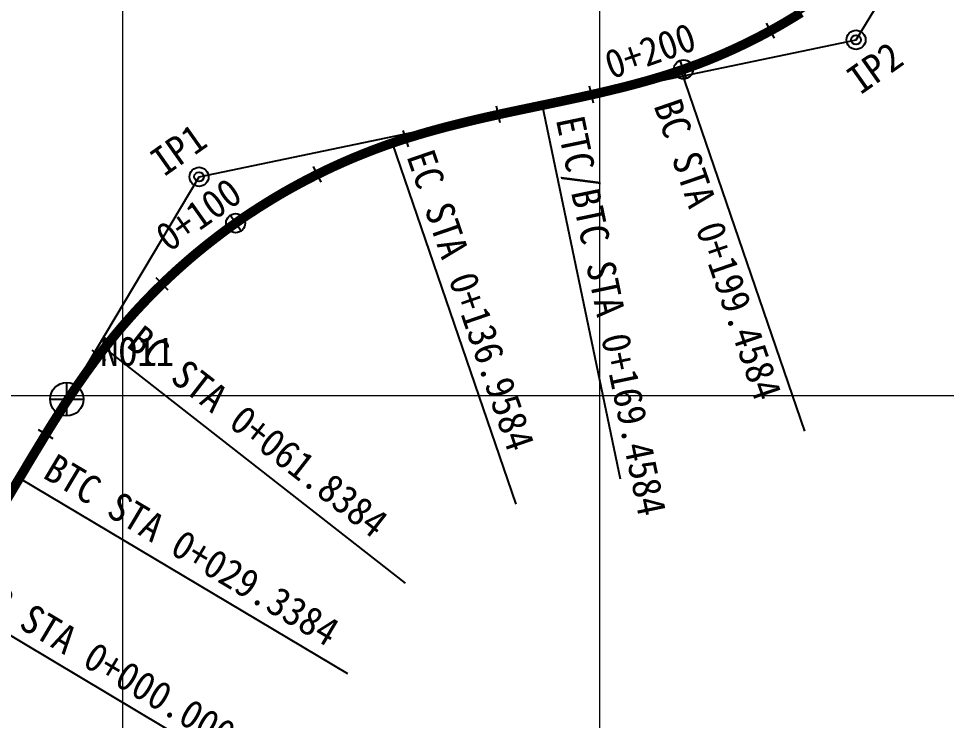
# Model space of a CAD drawing. Header units: metres. Extents: x 219215 to 220758, y 221330 to 222332.
# Drawn here: x 219493.9 to 219688.4, y 221635.5 to 221782.7 of the extents above; entities that cross this region are included whole.
import ezdxf
from ezdxf.enums import TextEntityAlignment as Align

# ---------------------------------------------------------------- set-up
doc = ezdxf.new("R2010")
doc.units = ezdxf.units.M
for name, color, linetype in [('CA-ALGN-CNTL', 2, 'Continuous'), ('CA-ALGN-IPLN', 1, 'Continuous'), ('CA-ALGN-IPSM', 2, 'Continuous'), ('CA-ALGN-STSM', 2, 'Continuous'), ('CA-ALGN-SUBL', 1, 'Continuous'), ('CA-ALGN-SUBT', 2, 'Continuous'), ('CA-ALGN-TEXT', 3, 'Continuous'), ('CV-GRID-LINE', 1, 'Continuous'), ('CV-SURV-SYMB', 3, 'Continuous'), ('CV-SURV-TEXT', 3, 'Continuous')]:
    doc.layers.add(name, color=color, linetype=linetype)
doc.styles.add('GTXT', font='DotumChe.ttf')
doc.styles.add('Han_Romanstyle', font='DotumChe.ttf')

# ---------------------------------------------------------------- blocks, each defined once
blk = doc.blocks.new('CASTAMS')
blk.add_line((0, -1.5), (0, 1.5))
at = {"style": 'GTXT', "flags": 1}
for tag, p in [('STA_DST', (0, -3.62)), ('XSEC_DAT', (0, -6.85))]:
    blk.add_attdef(tag, text='', height=2.5, dxfattribs=at).set_placement(p, align=Align.MIDDLE)

msp = doc.modelspace()

# ---------------------------------------------------------------- linework, layer by layer
at = {"layer": 'CA-ALGN-CNTL'}
msp.add_line((219479.13, 221661.16), (219494.14, 221686.36), dxfattribs=at)
at = {"layer": 'CA-ALGN-CNTL', "const_width": 2}
msp.add_lwpolyline([(219479.13, 221661.16), (219494.14, 221686.36), (219495.17, 221688.08), (219496.19, 221689.8), (219497.22, 221691.51), (219498.26, 221693.22), (219499.3, 221694.93), (219500.34, 221696.64), (219501.4, 221698.33), (219502.47, 221700.02), (219503.55, 221701.71), (219504.65, 221703.38), (219505.76, 221705.04), (219506.89, 221706.69), (219508.04, 221708.33), (219509.21, 221709.95), (219510.4, 221711.56), (219511.61, 221713.15), (219511.92, 221713.55), (219513.16, 221715.11), (219514.42, 221716.66), (219515.71, 221718.19), (219517.03, 221719.7), (219518.36, 221721.19), (219519.72, 221722.65), (219521.1, 221724.1), (219522.51, 221725.53), (219523.93, 221726.93), (219525.38, 221728.31), (219526.85, 221729.67), (219528.33, 221731), (219529.84, 221732.32), (219531.37, 221733.61), (219532.92, 221734.87), (219534.49, 221736.11), (219536.07, 221737.33), (219537.68, 221738.53), (219539.3, 221739.69), (219540.94, 221740.84), (219542.6, 221741.95), (219544.28, 221743.05), (219545.97, 221744.11), (219547.68, 221745.15), (219549.4, 221746.17), (219551.14, 221747.15), (219552.9, 221748.11), (219554.67, 221749.05), (219556.45, 221749.95), (219558.25, 221750.83), (219560.06, 221751.68), (219561.88, 221752.5), (219563.71, 221753.3), (219565.56, 221754.06), (219567.42, 221754.8), (219569.29, 221755.51), (219571.17, 221756.19), (219572.23, 221756.56), (219574.13, 221757.19), (219576.03, 221757.8), (219577.95, 221758.38), (219579.87, 221758.94), (219581.79, 221759.47), (219583.73, 221759.99), (219585.66, 221760.48), (219587.61, 221760.96), (219589.55, 221761.43), (219591.5, 221761.88), (219593.45, 221762.32), (219595.4, 221762.75), (219597.36, 221763.17), (219599.32, 221763.58), (219601.27, 221763.99), (219603.23, 221764.4), (219603.72, 221764.5), (219605.68, 221764.91), (219607.64, 221765.32), (219609.59, 221765.74), (219611.55, 221766.16), (219613.5, 221766.59), (219615.45, 221767.03), (219617.4, 221767.49), (219619.34, 221767.96), (219621.28, 221768.44), (219623.22, 221768.95), (219625.15, 221769.48), (219627.07, 221770.03), (219628.98, 221770.6), (219630.89, 221771.21), (219632.79, 221771.84), (219634.67, 221772.51), (219636.55, 221773.2), (219638.41, 221773.93), (219640.26, 221774.69), (219642.1, 221775.48), (219643.92, 221776.3), (219645.73, 221777.15), (219647.53, 221778.03), (219649.31, 221778.94), (219651.08, 221779.88), (219652.83, 221780.84), (219654.56, 221781.84), (219656.28, 221782.87), (219657.98, 221783.92)], dxfattribs=at)
at = {"layer": 'CA-ALGN-CNTL'}
for points in [[(219603.72, 221764.5), (219604.7, 221764.71), (219605.68, 221764.91), (219606.66, 221765.12), (219607.64, 221765.32), (219608.61, 221765.53), (219609.59, 221765.74), (219610.57, 221765.95), (219611.55, 221766.16), (219612.52, 221766.37), (219613.5, 221766.59), (219614.48, 221766.81), (219615.45, 221767.03), (219616.42, 221767.26), (219617.4, 221767.49), (219618.37, 221767.72), (219619.34, 221767.96), (219620.31, 221768.2), (219621.28, 221768.44), (219622.25, 221768.69), (219623.22, 221768.95), (219624.18, 221769.21), (219625.15, 221769.48), (219626.11, 221769.75), (219627.07, 221770.03), (219628.03, 221770.31), (219628.98, 221770.6), (219629.94, 221770.9), (219630.89, 221771.21), (219631.84, 221771.52), (219632.79, 221771.84)], [(219603.72, 221764.5), (219602.74, 221764.3), (219601.76, 221764.1), (219600.78, 221763.89), (219599.8, 221763.69), (219598.83, 221763.48), (219597.85, 221763.27), (219596.87, 221763.06), (219595.89, 221762.85), (219594.92, 221762.64), (219593.94, 221762.43), (219592.96, 221762.21), (219591.99, 221761.99), (219591.01, 221761.77), (219590.04, 221761.54), (219589.06, 221761.31), (219588.09, 221761.08), (219587.12, 221760.85), (219586.15, 221760.61), (219585.18, 221760.36), (219584.21, 221760.11), (219583.24, 221759.86), (219582.28, 221759.6), (219581.31, 221759.34), (219580.35, 221759.07), (219579.39, 221758.8), (219578.43, 221758.52), (219577.47, 221758.24), (219576.51, 221757.95), (219575.55, 221757.65), (219574.6, 221757.35), (219573.65, 221757.04), (219572.7, 221756.72), (219572.23, 221756.56)], [(219494.14, 221686.36), (219494.66, 221687.22), (219495.17, 221688.08), (219495.68, 221688.94), (219496.19, 221689.8), (219496.71, 221690.66), (219497.22, 221691.51), (219497.74, 221692.37), (219498.26, 221693.22), (219498.78, 221694.08), (219499.3, 221694.93), (219499.82, 221695.79), (219500.34, 221696.64), (219500.87, 221697.49), (219501.4, 221698.33), (219501.94, 221699.18), (219502.47, 221700.02), (219503.01, 221700.87), (219503.55, 221701.71), (219504.1, 221702.54), (219504.65, 221703.38), (219505.2, 221704.21), (219505.76, 221705.04), (219506.32, 221705.87), (219506.89, 221706.69), (219507.46, 221707.51), (219508.04, 221708.33), (219508.62, 221709.14), (219509.21, 221709.95), (219509.8, 221710.76), (219510.4, 221711.56), (219511, 221712.36), (219511.61, 221713.15), (219511.92, 221713.55)]]:
    msp.add_lwpolyline(points, dxfattribs=at)
for centre, radius, start, end in [((219593.84, 221885.34), 120, 288.9396, 321.5019), ((219614.42, 221633.6), 130, 108.9396, 142.0478)]:
    msp.add_arc(centre, radius, start, end, dxfattribs=at)
at = {"layer": 'CA-ALGN-IPLN'}
msp.add_lwpolyline([(219479.13, 221661.16), (219531.77, 221749.5), (219669.47, 221778.21), (219738.42, 221891.45), (219833.62, 221916.04)], dxfattribs=at)
at = {"layer": 'CA-ALGN-IPSM'}
for centre, radius in [((219669.47, 221778.21), 2), ((219669.47, 221778.21), 1), ((219531.77, 221749.5), 2), ((219531.77, 221749.5), 1)]:
    msp.add_circle(centre, radius, dxfattribs=at)
at = {"layer": 'CA-ALGN-STSM'}
for centre in [(219633.3, 221772.02), (219633.3, 221772.02), (219539.44, 221739.79), (219539.44, 221739.79)]:
    msp.add_circle(centre, 2, dxfattribs=at)
at = {"layer": 'CA-ALGN-SUBL'}
for p, q in [((219658.75, 221696.17), (219632.79, 221771.84)), ((219603.72, 221764.5), (219620.05, 221686.19)), ((219572.23, 221756.56), (219598.2, 221680.89)), ((219511.92, 221713.55), (219575, 221664.34)), ((219494.14, 221686.36), (219562.87, 221645.41)), ((219479.13, 221661.16), (219547.85, 221620.21))]:
    msp.add_line(p, q, dxfattribs=at)
at = {"layer": 'CV-GRID-LINE', "lineweight": 0}
for p, q in [((219515.69, 222203.63), (219515.69, 221503.63)), ((219615.69, 222203.63), (219615.69, 221503.63)), ((219215.69, 221703.63), (220015.69, 221703.63))]:
    msp.add_line(p, q, dxfattribs=at)
at = {"layer": 'CV-SURV-SYMB'}
for p, q in [((219504.05, 221699.37), (219504.05, 221706.37)), ((219500.55, 221702.87), (219507.55, 221702.87))]:
    msp.add_line(p, q, dxfattribs=at)
msp.add_circle((219504.05, 221702.87), 3.5, dxfattribs=at)
msp.add_point((219504.05, 221702.87), dxfattribs=at)

# ---------------------------------------------------------------- block references
at = {"layer": 'CA-ALGN-STSM', "yscale": 1.200000000011642, "zscale": 1.2}
for p, xscale, rotation in [((219651.55, 221780.13), 1.199999999990236, 28.74752200822367), ((219633.3, 221772.02), 1.200000000003556, 19.19822542252717), ((219614.03, 221766.71), 1.200000000011554, 12.66197460624213), ((219594.47, 221762.54), 1.199999999983827, 12.38427462489845), ((219575.12, 221757.51), 1.20000000001583, 17.66184108603387), ((219556.59, 221750.02), 1.200000000011222, 26.41384837881501), ((219539.44, 221739.79), 1.19999999999366, 35.22858368833273), ((219524.05, 221727.04), 1.199999999995954, 44.04331899836118), ((219510.8, 221712.09), 1.200000000005033, 52.83513761133419), ((219499.64, 221695.5), 1.199999999992853, 58.43902751039831)]:
    msp.add_blockref('CASTAMS', p, dxfattribs=dict(at, xscale=xscale, rotation=rotation))

# ---------------------------------------------------------------- texts
at = {"layer": 'CA-ALGN-SUBT', "style": 'Han_Romanstyle'}
for s, rotation, p in [('BC STA 0+199.4584', 288.9396, (219627, 221764.47)), ('ETC/BTC STA 0+169.4584', 281.7777, (219606.54, 221761.51)), ('EC STA 0+136.9584', 288.9396, (219575.2, 221753.83)), ('BC STA 0+061.8384', 322.0478, (219516.29, 221714.04)), ('BTC STA 0+029.3384', 329.2098, (219498.74, 221686.58)), ('BP STA 0+000.0000', 329.2098, (219483.72, 221661.07))]:
    msp.add_text(s, height=6, rotation=rotation, dxfattribs=at).set_placement(p)
at = {"layer": 'CA-ALGN-TEXT', "style": 'Han_Romanstyle'}
for s, rotation, p in [('0+200', 19.1982, (219618.15, 221769.92)), ('IP2', 35.2286, (219670.38, 221766.57)), ('IP1', 35.2286, (219524.42, 221749.4)), ('0+100', 35.2286, (219525.45, 221733.58))]:
    msp.add_text(s, height=6, rotation=rotation, dxfattribs=at).set_placement(p)
at = {"layer": 'CV-SURV-TEXT', "style": 'Han_Romanstyle'}
msp.add_text('NO11', height=6, dxfattribs=at).set_placement((219511.05, 221709.87))

doc.saveas('drawing.dxf')
